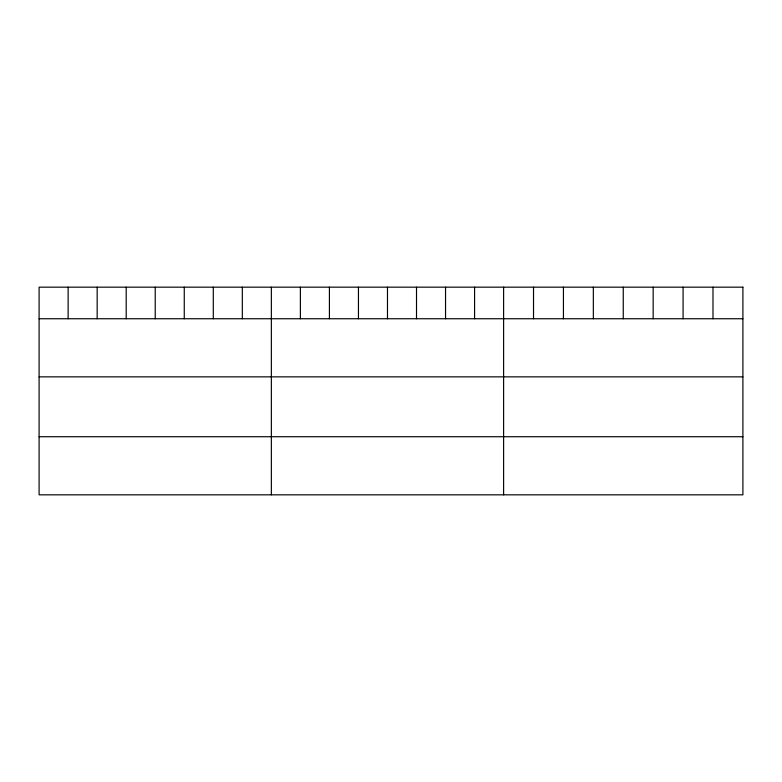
<?xml version="1.0" encoding="UTF-8"?>
<svg xmlns="http://www.w3.org/2000/svg" width="782" height="782" viewBox="0 0 782 782"><rect width="100%" height="100%" fill="white"/><g stroke="black" fill="none" stroke-linecap="round" stroke-linejoin="round"><path stroke-width="1.17" d="M39.1 318.743L742.9 318.743M39.1 376.856L742.9 376.856M39.1 436.727L742.9 436.727M712.989 287.17L712.989 318.743M683.077 287.17L683.077 318.743M653.166 287.17L653.166 318.743M623.254 287.17L623.254 318.743M593.342 287.17L593.342 318.743M563.431 287.17L563.431 318.743M533.519 287.17L533.519 318.743M503.608 287.17L503.608 494.83M474.576 287.17L474.576 318.743M445.545 287.17L445.545 318.743M416.513 287.17L416.513 318.743M387.481 287.17L387.481 318.743M358.449 287.17L358.449 318.743M329.418 287.17L329.418 318.743M300.386 287.17L300.386 318.743M271.354 287.17L271.354 494.83M242.322 287.17L242.322 318.743M213.291 287.17L213.291 318.743M184.259 287.17L184.259 318.743M155.227 287.17L155.227 318.743M126.195 287.17L126.195 318.743M97.164 287.17L97.164 318.743M68.132 287.17L68.132 318.743M742.9 287.17L39.1 287.17L39.1 494.83L742.9 494.83L742.9 287.17"/></g></svg>
